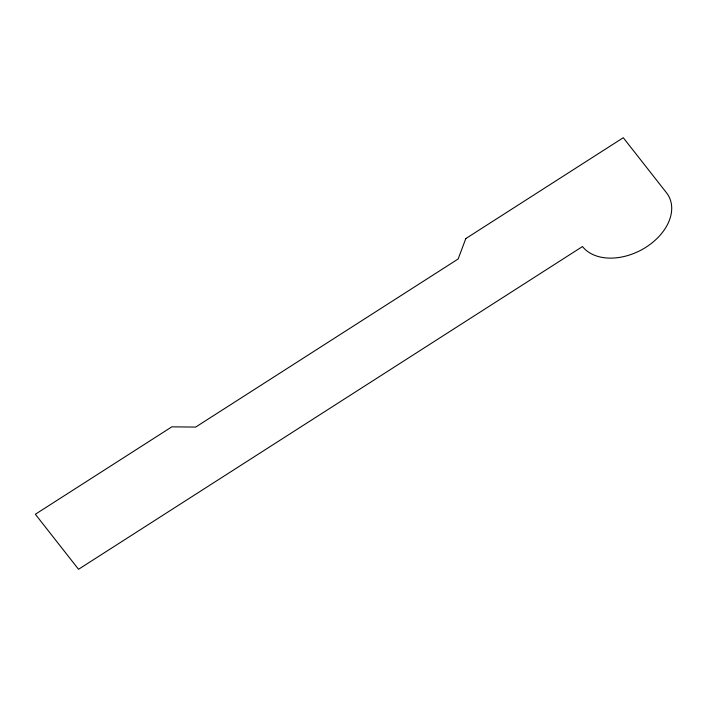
<?xml version="1.0" encoding="UTF-8"?>
<svg xmlns="http://www.w3.org/2000/svg" width="707" height="707" viewBox="0 0 707 707"><rect width="100%" height="100%" fill="white"/><g stroke="black" fill="none" stroke-linecap="round" stroke-linejoin="round"><path stroke-width="1.06" d="M465.807 238.577L458.154 258.983L195.68 427.072L171.836 426.842L35.35 514.254L78.539 569.285L582.488 246.54A50.082 34.67 -27.5 0 0 646.083 247.158A50.082 34.67 -27.5 0 0 666.48 192.746L623.282 137.715L465.807 238.577"/></g></svg>
